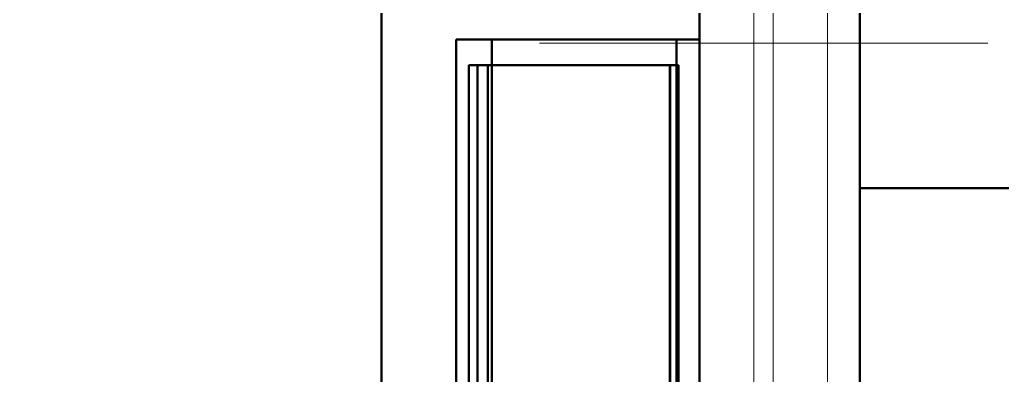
# Model space of a CAD drawing. Header units: millimetres. Extents: x 153 to 11230, y 154 to 10357.
# Drawn here: x 1617.7 to 1771.1, y 1198.6 to 1254 of the extents above; entities that cross this region are included whole.
import ezdxf

# ---------------------------------------------------------------- set-up
doc = ezdxf.new("R2010")
doc.units = ezdxf.units.MM
for name, color, linetype, lineweight in [('441_Serramenti progetto', 1, 'Continuous', 0), ('461_LAYOUT_SCHEMA_001-AM_0', 11, 'Continuous', 50), ('468_Bar attrezzature', 73, 'Continuous', 50), ('468_Bar Legno e Raggi', 44, 'Continuous', 50), ('490_CAMPITURE_001-AM_0', 9, 'Continuous', 0)]:
    doc.layers.add(name, color=color, linetype=linetype, lineweight=lineweight)

# ---------------------------------------------------------------- blocks, each defined once
blk = doc.blocks.new('LAMPADA')
at = {"extrusion": (-0.092623, 2.92643e-17, 0.995701)}
for p, q in [((43015.6, 7008.79, 97.7), (43050, 7008.79, 100.9)), ((43015.6, 7008.79, 97.7), (43015.6, 6888.79, 103.56)), ((43050, 7008.79, 100.9), (43050, 6890.79, 176.14)), ((43017.59, 6890.79, 188.75), (43017.59, 7004.79, 97.89)), ((43017.59, 7004.79, 97.89), (43049, 7004.79, 100.81)), ((43049, 7004.79, 100.81), (43049, 6890.79, 191.67))]:
    blk.add_line(p, q, dxfattribs=at)
at = {"extrusion": (-0.707107, 2.2341e-16, -0.707107)}
for p, q in [((43015.6, 7008.79, 82.5), (43015.6, 6888.79, 88.36)), ((43021.2, 7008.79, 76.9), (43015.6, 7008.79, 82.5)), ((43021.2, 7008.79, 76.9), (43021.2, 6890.79, 82.76))]:
    blk.add_line(p, q, dxfattribs=at)
at = {"extrusion": (-1, 3.15949e-16, 5.98352e-15)}
for p, q in [((43015.6, 7008.79, 97.7), (43015.6, 6888.79, 103.56)), ((43015.6, 7008.79, 82.5), (43015.6, 7008.79, 97.7)), ((43015.6, 7008.79, 82.5), (43015.6, 6888.79, 88.36))]:
    blk.add_line(p, q, dxfattribs=at)
at = {"extrusion": (3.09766e-16, 1, 0)}
for p, q in [((43021.2, 7008.79, 76.9), (43015.6, 7008.79, 82.5)), ((43015.6, 7008.79, 82.5), (43015.6, 7008.79, 97.7)), ((43015.6, 7008.79, 97.7), (43050, 7008.79, 100.9)), ((43053.6, 7008.79, 76.9), (43021.2, 7008.79, 76.9)), ((43050, 7008.79, 100.9), (43053.6, 7008.79, 100.9)), ((43053.6, 7008.79, 100.9), (43053.6, 7008.79, 76.9))]:
    blk.add_line(p, q, dxfattribs=at)
at = {"extrusion": (7.01771e-16, -2.21724e-31, -1)}
for p, q in [((43021.2, 7008.79, 76.9), (43021.2, 6890.79, 82.76)), ((43053.6, 7008.79, 76.9), (43021.2, 7008.79, 76.9)), ((43053.6, 7008.79, 76.9), (43053.6, 6888.79, 82.76))]:
    blk.add_line(p, q, dxfattribs=at)
for p, q in [((43050, 7008.79, 100.9), (43050, 6890.79, 176.14)), ((43050, 7008.79, 100.9), (43053.6, 7008.79, 100.9)), ((43053.6, 7008.79, 100.9), (43053.6, 6888.79, 106.76)), ((43018.93, 6890.79, 174.31), (43018.93, 7004.79, 83.45)), ((43020.56, 7004.79, 82.1), (43020.56, 6890.79, 172.96)), ((43048.99, 6890.79, 175.6), (43048.99, 7004.79, 84.74)), ((43050.34, 7004.79, 86.37), (43050.34, 6890.79, 177.23))]:
    blk.add_line(p, q)
at = {"extrusion": (1, -3.15949e-16, 1.28462e-49)}
for p, q in [((43053.6, 7008.79, 76.9), (43053.6, 6888.79, 82.76)), ((43053.6, 7008.79, 100.9), (43053.6, 7008.79, 76.9)), ((43053.6, 7008.79, 100.9), (43053.6, 6888.79, 106.76))]:
    blk.add_line(p, q, dxfattribs=at)
at = {"extrusion": (-2.48089e-16, -1, -2.42274e-18)}
for p, q in [((43017.59, 7004.79, 97.89), (43049, 7004.79, 100.81)), ((43017.59, 7004.79, 97.89), (43018.93, 7004.79, 83.45)), ((43048.99, 7004.79, 84.74), (43020.56, 7004.79, 82.1)), ((43049, 7004.79, 100.81), (43050.34, 7004.79, 86.37))]:
    blk.add_line(p, q, dxfattribs=at)
at = {"extrusion": (0.995701, -2.66251e-16, 0.092623)}
for p, q in [((43017.59, 7004.79, 97.89), (43018.93, 7004.79, 83.45)), ((43017.59, 6890.79, 188.75), (43017.59, 7004.79, 97.89)), ((43018.93, 6890.79, 174.31), (43018.93, 7004.79, 83.45))]:
    blk.add_line(p, q, dxfattribs=at)
at = {"extrusion": (-0.092623, 2.05665e-17, 0.995701)}
for p, q in [((43020.56, 7004.79, 82.1), (43020.56, 6890.79, 172.96)), ((43048.99, 7004.79, 84.74), (43020.56, 7004.79, 82.1)), ((43048.99, 6890.79, 175.6), (43048.99, 7004.79, 84.74))]:
    blk.add_line(p, q, dxfattribs=at)
at = {"extrusion": (-0.995701, 3.62325e-16, -0.092623)}
for p, q in [((43049, 7004.79, 100.81), (43049, 6890.79, 191.67)), ((43049, 7004.79, 100.81), (43050.34, 7004.79, 86.37)), ((43050.34, 7004.79, 86.37), (43050.34, 6890.79, 177.23))]:
    blk.add_line(p, q, dxfattribs=at)
at = {"extrusion": (-2.36278e-16, -1, 1.18109e-17)}
blk.add_arc((43020.42, 83.59, -7004.79), 1.5, 185.3145, 275.3145, dxfattribs=at)
blk.add_arc((43020.42, 83.59, -7004.79), 1.5, 185.3145, 275.3145, dxfattribs=at)
at = {"extrusion": (-2.33855e-16, -1, -1.42336e-17)}
blk.add_arc((43048.85, 86.23, -7004.79), 1.5, 275.3145, 5.3145, dxfattribs=at)
blk.add_arc((43048.85, 86.23, -7004.79), 1.5, 275.3145, 5.3145, dxfattribs=at)

msp = doc.modelspace()

# ---------------------------------------------------------------- hatches: boundary and pattern name
at = {"layer": '490_CAMPITURE_001-AM_0'}
h = msp.add_hatch(dxfattribs=at)
h.set_pattern_fill('ANSI37', color=256, scale=5, style=0)
h.set_pattern_definition([(45, (183.315, 9445.208), (-11.22532, 11.22532), []), (135, (183.315, 9445.208), (-11.22532, -11.22532), [])])
h.paths.add_polyline_path([(5063.315, 434.208), (5038.315, 434.208), (5038.315, 407.208), (4434.315, 407.208), (4434.315, 422.208), (806.315, 422.208), (806.315, 1739.39), (821.315, 1739.182), (821.315, 1799.182), (791.315, 1799.208), (791.315, 1879.208), (818.315, 1879.208), (818.315, 1904.208), (763.315, 1904.208), (763.315, 379.208), (5063.315, 379.208)])
h.paths.add_polyline_path([(2649.7, 400.813, -1), (2674.7, 400.813, -1)], flags=16)
h.paths.add_polyline_path([(1201.7, 400.813, -1), (1176.7, 400.813, -1)], flags=16)
h.paths.add_polyline_path([(3776.508, 400.813, -1), (3801.508, 400.813, -1)], flags=16)
h.paths.add_polyline_path([(783.603, 1769.21, -1), (808.603, 1769.21, -1)], flags=16)
h.paths.add_polyline_path([(4910.317, 393.477, -1), (4935.317, 393.477, -1)], flags=16)

# ---------------------------------------------------------------- linework, layer by layer
at = {"layer": '441_Serramenti progetto'}
for p, q in [((1743.815, 1032.138), (1743.815, 1327.138)), ((1735.315, 1182.138), (1735.315, 1318.638)), ((1732.315, 1182.138), (1732.315, 1315.638)), ((1723.826, 1032.138), (1723.815, 1307.138)), ((1768.815, 1250.388), (1698.815, 1250.388))]:
    msp.add_line(p, q, dxfattribs=at)
at = {"layer": '461_LAYOUT_SCHEMA_001-AM_0'}
msp.add_lwpolyline([(1748.815, 857.738), (1808.815, 857.738), (1808.815, 1166.938), (1788.815, 1166.938), (1788.815, 1227.738), (1748.815, 1227.738), (1748.815, 857.738)], dxfattribs=at)
at = {"layer": '468_Bar attrezzature'}
msp.add_lwpolyline([(1723.805, 1257.138), (1723.815, 1006.138), (1674.181, 1006.141), (1674.181, 1257.138)], close=True, dxfattribs=at)
at = {"layer": '468_Bar Legno e Raggi'}
msp.add_line((1748.815, 842.138), (1748.815, 1332.138), dxfattribs=at)

# ---------------------------------------------------------------- block references
at = {"layer": '468_Bar attrezzature'}
msp.add_blockref('LAMPADA', (-41329.791, -5757.848, -77.249), dxfattribs=at)

doc.saveas('drawing.dxf')
